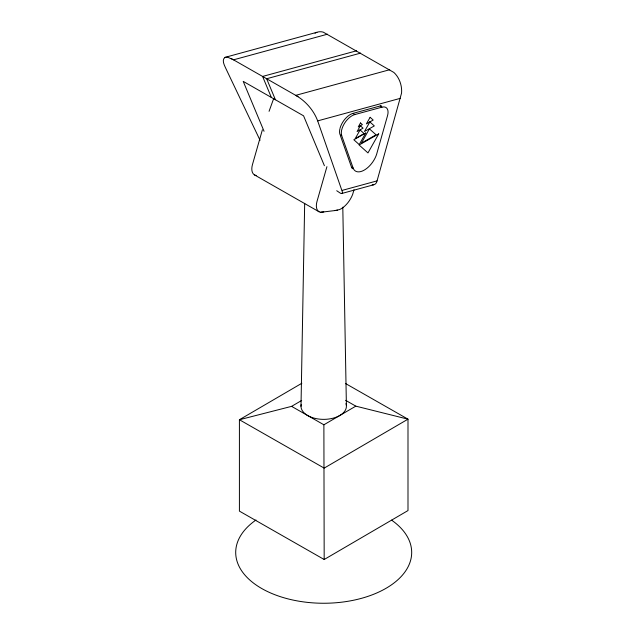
<?xml version="1.0" encoding="UTF-8"?>
<svg xmlns="http://www.w3.org/2000/svg" width="635" height="635" viewBox="0 0 635 635"><rect width="100%" height="100%" fill="white"/><g stroke="black" fill="none" stroke-linecap="round" stroke-linejoin="round"><path stroke-width="0.95" d="M300.998 406.329L304.673 203.335M372.189 184.777A6.921 4.913 74.7 0 0 377.055 180.88L401.558 93.091A19.344 13.74 74.7 0 0 393.819 72.422L323.247 32.139A19.344 13.74 74.7 0 0 315.023 33.211M262.382 129.818L252.452 164.616A13.073 7.501 -60.3 0 0 255.548 175.355L256.215 175.45M326.93 166.656L316.992 201.454A13.073 7.501 -60.3 0 0 320.088 212.193L323.755 211.923M354.005 189.714L352.655 194.429A18.955 10.882 -60.3 0 1 339.638 209.542L334.78 210.582M269.065 111.323L273.748 98.369M316.921 32.29L225.004 57.372C221.385 60.055 224.441 65.31 225.838 68.469L260.048 140.272M301.839 383.27L239.411 419.735L239.411 511.119L324.183 559.506L407.995 510.564L407.995 419.171L345.48 383.492M345.615 400.328L355.814 406.146L407.995 419.171L324.183 468.114L239.411 419.735L291.592 406.36L301.673 400.471M291.592 406.36L323.882 424.791L355.814 406.146M336.717 190.722L340.677 193.373L342.313 193.278L342.638 192.635L317.675 120.888C313.706 110.22 305.578 101.013 295.735 95.353L389.715 69.715M327.477 34.195L233.505 59.833L227.711 57.221L225.004 57.372M356.568 50.792L262.588 76.438L271.359 97.441M360.624 53.11L266.652 78.748L275.423 99.758M317.675 120.888L400.423 98.314M340.074 128.151A13.946 7.485 -55.2 0 1 352.989 113.379L380.222 105.95A12.732 6.834 -55.2 0 1 381.325 105.735M353.139 168.061L341.717 135.684A13.946 7.485 -55.2 0 1 344.44 123.436A13.946 7.485 -55.2 0 1 354.735 114.594L381.968 107.164A12.732 6.834 -55.2 0 1 387.525 115.713L377.158 152.352A17.32 9.295 -55.2 0 1 365.26 169.489A17.32 9.295 -55.2 0 1 353.139 168.061L351.401 166.846L340.296 135.398M342.202 190.381L377.055 180.88M341.638 193.524L373.499 184.833M320.754 212.288L337.669 210.225M231.196 58.515L298.045 96.671M254.532 174.942L319.072 211.78M380.222 105.95L381.968 107.164M352.989 113.379L354.735 114.594M341.717 135.684L339.971 134.469A13.946 7.485 -55.2 0 1 339.9 128.873M324.406 165.719L303.57 115.824L243.213 81.375L264.049 131.27M342.797 207.169L346.408 406.178A22.709 13.113 0 0 1 322.35 419.338A22.709 13.113 0 0 1 301.173 404.622M323.882 424.791L324.183 559.506M391.589 520.136A87.987 50.8 0 0 1 383.834 589.534A87.987 50.8 0 0 1 263.366 589.431A87.987 50.8 0 0 1 255.984 520.009M345.94 403.622A22.709 13.113 0 0 1 346.353 405.328M352.441 168.735A17.32 9.295 -55.2 0 1 351.687 167.545M360.505 122.944L358.251 126.944L362.371 124.611L360.505 122.944M360.355 125.754L357.076 131.564L363.061 128.175L360.355 125.754M360.085 129.961L355.187 138.636L364.117 133.572L360.085 129.961M370.118 117.3L366.395 123.896L373.182 120.047L370.118 117.3M369.864 121.936L364.466 131.501L374.317 125.913L369.864 121.936M365.728 133.009L359.204 144.566L353.83 139.756L365.728 133.009M369.411 128.857L361.355 143.145L376.055 134.803L369.411 128.857M378.714 133.874L367.967 152.916L359.108 144.994L378.714 133.874"/></g></svg>
